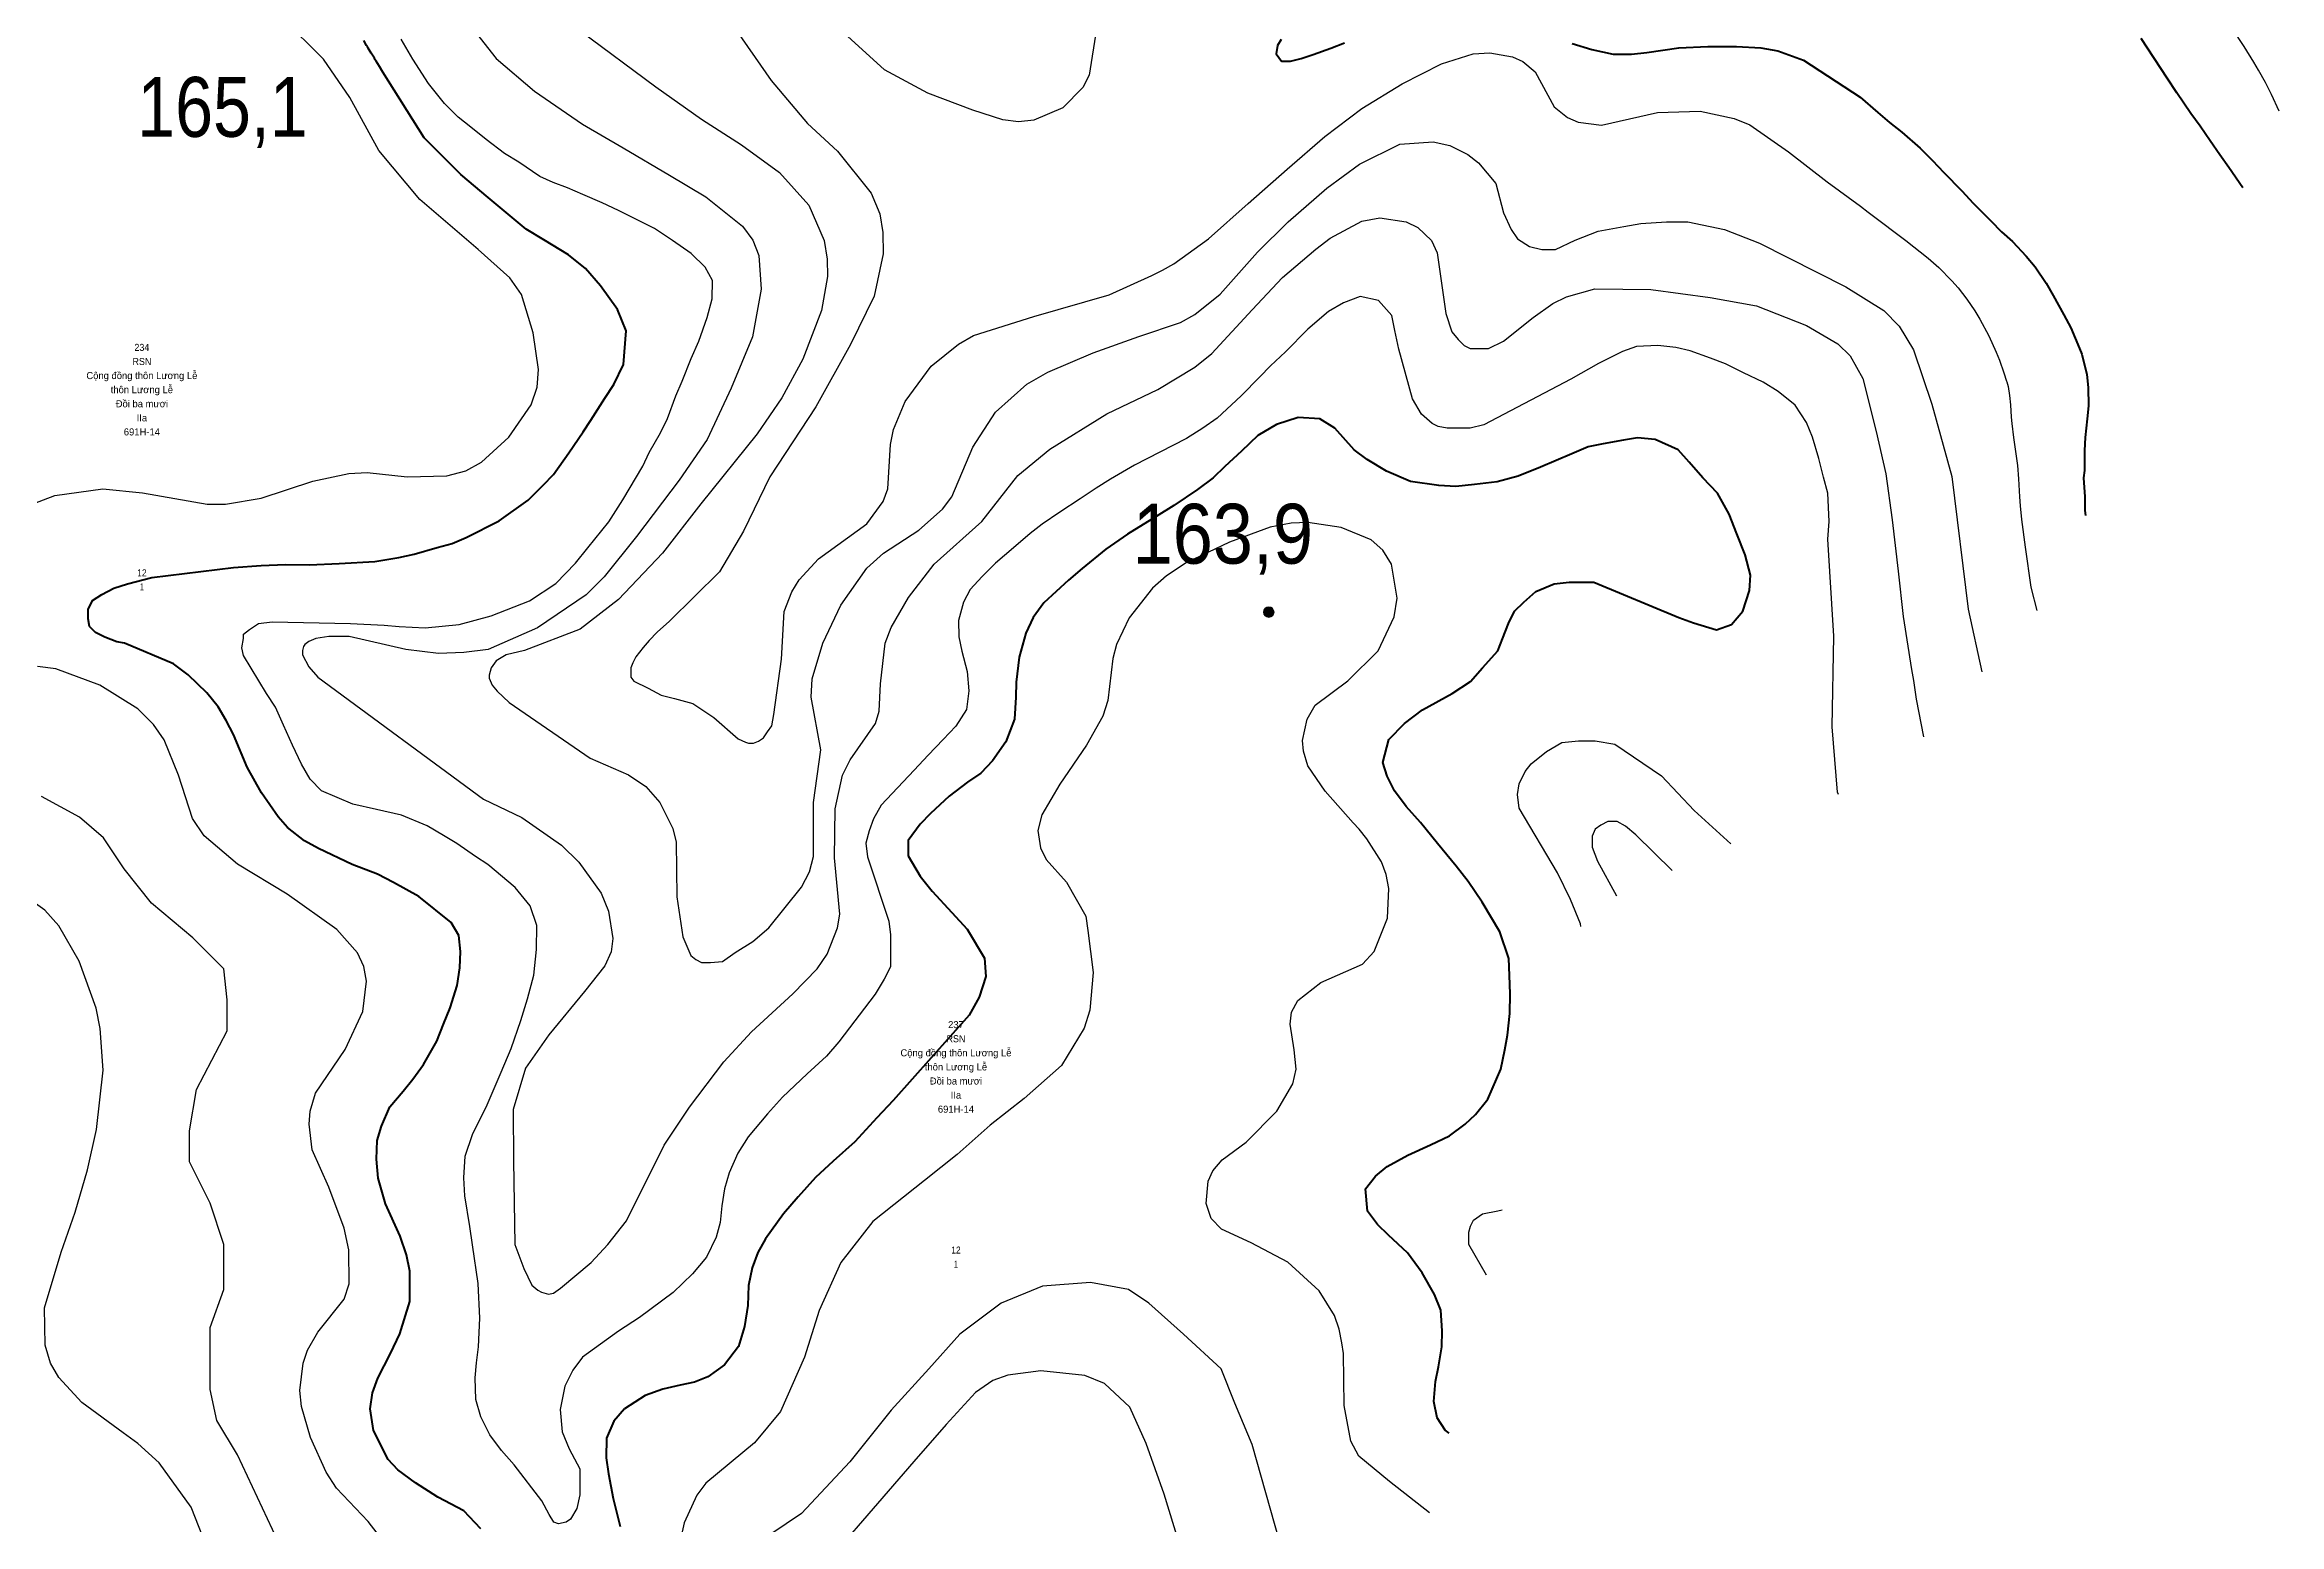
# Model space of a CAD drawing. Header units: metres. Extents: x 549268 to 556659, y 1838059 to 1844558.
# Drawn here: x 555559 to 556193, y 1839354 to 1839774 of the extents above; entities that cross this region are included whole.
import ezdxf
from ezdxf.enums import TextEntityAlignment as Align

# ---------------------------------------------------------------- set-up
doc = ezdxf.new("R2010")
doc.units = ezdxf.units.M
doc.header["$LTSCALE"] = 0.8
for name, color, linetype, lineweight in [('1', 7, 'Continuous', 25), ('2', 7, 'Continuous', 53), ('5', 7, 'Continuous', 13)]:
    doc.layers.add(name, color=color, linetype=linetype, lineweight=lineweight)
doc.layers.add('15', color=7, linetype='Continuous')

msp = doc.modelspace()

# ---------------------------------------------------------------- hatches: boundary and pattern name
at = {"layer": '5'}
msp.add_hatch(color=256, dxfattribs=at).paths.add_polyline_path([(555908.12, 1839613.04, 1), (555905.12, 1839613.04, 1)])

# ---------------------------------------------------------------- linework, layer by layer
at = {"layer": '1'}
for points in [[(555555.61, 1839643.69), (555562.04, 1839646.11), (555575.65, 1839648.03), (555586.96, 1839646.87), (555605.29, 1839643.65), (555610.46, 1839643.66), (555620.67, 1839645.35), (555635.28, 1839650.22), (555645.54, 1839652.4), (555650.72, 1839652.63), (555662.03, 1839651.47), (555673.37, 1839651.68), (555678.69, 1839653.17), (555683.17, 1839655.61), (555690.94, 1839662.73), (555697.28, 1839671.88), (555698.99, 1839676.92), (555699.37, 1839681.95), (555697.86, 1839692.36), (555694.55, 1839703.21), (555691.2, 1839707.94), (555682.18, 1839715.96), (555665.69, 1839730.21), (555654.07, 1839744.09), (555645.83, 1839759.09), (555638.33, 1839769.97), (555626.51, 1839781.71)], [(555677.58, 1839782.55), (555687.29, 1839770.17), (555698.22, 1839760.91), (555711.85, 1839751.51), (555723.35, 1839744.85), (555736.51, 1839737.11), (555746.82, 1839730.88), (555757.23, 1839722.55), (555760.21, 1839718.63), (555761.88, 1839714.31), (555762.59, 1839704.74), (555760.12, 1839691.16), (555754.08, 1839676.63), (555747.21, 1839662), (555739.27, 1839650.51), (555727.17, 1839634.46), (555718.02, 1839623.07), (555712.89, 1839617.92), (555699.06, 1839608.54), (555685.02, 1839602.38), (555678.12, 1839601.52), (555670.93, 1839601.23), (555661.73, 1839602.38), (555645.63, 1839606.13), (555639.88, 1839606.13), (555636.14, 1839605.56), (555634.13, 1839604.69), (555632.98, 1839603.83), (555632.69, 1839603.25), (555632.4, 1839602.1), (555632.4, 1839600.94), (555634.13, 1839597.48), (555636.71, 1839594.6), (555683.74, 1839559.89), (555694.64, 1839554.72), (555705.85, 1839546.84), (555710.76, 1839542.06), (555717.09, 1839533.21), (555719.23, 1839528.14), (555720.47, 1839520.37), (555719.94, 1839516.61), (555718.14, 1839512.56), (555712.41, 1839505.3), (555702.3, 1839493.01), (555695.7, 1839483.51), (555692.18, 1839471.79), (555692.24, 1839457.22), (555692.67, 1839433.46), (555695.2, 1839426.72), (555697.44, 1839421.94), (555699.12, 1839420.53), (555700.24, 1839419.97), (555702.2, 1839419.41), (555703.6, 1839419.69), (555705.57, 1839421.1), (555714.26, 1839428.4), (555719.02, 1839433.46), (555724.35, 1839440.21), (555735.05, 1839461.66), (555742.21, 1839472.5), (555751.98, 1839485.33), (555759.81, 1839493.83), (555771.5, 1839504.61), (555778.47, 1839511.78), (555781.3, 1839515.88), (555784.24, 1839523.35), (555784.85, 1839527.31), (555783.37, 1839543.28), (555783.54, 1839557.17), (555785.68, 1839566.72), (555787.81, 1839571.08), (555795.02, 1839581.36), (555796.01, 1839584.94)], [(555711.03, 1839778.22), (555732.62, 1839762.15), (555745.66, 1839752.98), (555756.93, 1839745.73), (555767.71, 1839737.86), (555776.09, 1839728.59), (555780.44, 1839718.57), (555781.33, 1839713.18), (555781.35, 1839708.31), (555779.67, 1839698.7), (555774.41, 1839684.82), (555768.4, 1839673.82), (555761.38, 1839663.61), (555745.45, 1839643.74), (555734.54, 1839629.8), (555722.09, 1839616.59), (555711.2, 1839608.15), (555695.38, 1839602.1), (555690.2, 1839600.94), (555687.32, 1839599.21), (555685.89, 1839597.19), (555685.31, 1839595.17), (555685.31, 1839594.31), (555686.17, 1839592.29), (555687.61, 1839590.56), (555691.06, 1839587.39), (555714.03, 1839571.56), (555724.94, 1839566.85), (555729.77, 1839563.48), (555733.82, 1839558.94), (555737.47, 1839551.63), (555738.39, 1839547.73), (555738.58, 1839532.17), (555740.32, 1839520.88), (555742.56, 1839515.54), (555743.97, 1839514.42), (555745.65, 1839513.57), (555748.17, 1839513.57), (555751.53, 1839513.85), (555755.18, 1839516.38), (555760.22, 1839519.47), (555764.71, 1839523.41), (555774, 1839534.93), (555776.23, 1839539.31), (555777.39, 1839543.65), (555777.36, 1839553.18), (555777.45, 1839558.95), (555779.48, 1839573.9), (555776.7, 1839588.88), (555777, 1839594.07), (555780.1, 1839604.25), (555785.14, 1839615), (555792.56, 1839625.48), (555797.24, 1839629.78), (555807.28, 1839636.27), (555814.06, 1839642.22), (555816.7, 1839645.8), (555822.64, 1839659.9), (555829.05, 1839669.81), (555837.95, 1839677.72), (555843.94, 1839681.19), (555856.78, 1839686.59), (555869.71, 1839691.28), (555881.58, 1839695.27), (555885.63, 1839697.49), (555892.87, 1839703.31), (555903.44, 1839715.24), (555912.12, 1839723.84), (555923.09, 1839733.4), (555932.39, 1839740.23), (555943.8, 1839745.87), (555953.32, 1839746.55), (555957.99, 1839745.46), (555963.1, 1839742.9), (555966.13, 1839740.55), (555971.07, 1839734.73), (555973.3, 1839726.39), (555975.46, 1839721.63), (555977.19, 1839719.03), (555980.65, 1839716.86), (555984.11, 1839715.99), (555988, 1839715.99), (555993.61, 1839718.59), (556000.09, 1839721.19), (556007.44, 1839722.49), (556012.19, 1839723.36), (556019.54, 1839723.79), (556025.59, 1839723.79), (556035.96, 1839721.63), (556045.9, 1839717.73), (556070.41, 1839705.35), (556081.24, 1839698.7), (556085.59, 1839694.22), (556089.65, 1839687.46), (556094.86, 1839672.09), (556100.52, 1839651.49), (556105.16, 1839613.9), (556109.01, 1839596.07)], [(555754.13, 1839780.09), (555765.37, 1839763.96), (555775.74, 1839751.73), (555784.25, 1839743.9), (555793.78, 1839731.93), (555796.26, 1839726.11), (555797.13, 1839720.83), (555797.19, 1839714.72), (555794.6, 1839702.72), (555787.91, 1839688.96), (555778.1, 1839671.32), (555764.98, 1839651.42), (555757.49, 1839636.05), (555750.75, 1839624.42), (555736.5, 1839610.46), (555733.05, 1839607.29), (555730.75, 1839604.98), (555729.02, 1839602.96), (555727.01, 1839600.37), (555726.14, 1839598.64), (555725.57, 1839597.19), (555725.57, 1839595.75), (555725.57, 1839594.6), (555726.43, 1839593.44), (555730.46, 1839591.43), (555734.2, 1839589.41), (555737.93, 1839588.54), (555743.11, 1839587.1), (555749.15, 1839583.06), (555756.05, 1839577.01), (555758.06, 1839576.14), (555758.93, 1839575.85), (555760.36, 1839575.85), (555761.8, 1839576.43), (555763.24, 1839577.3), (555764.39, 1839579.03), (555765.54, 1839580.76), (555766.12, 1839583.93), (555768.36, 1839599.67), (555769.11, 1839613.17), (555771.24, 1839618.76), (555773.36, 1839622.22), (555778.85, 1839628.17), (555792.53, 1839638.09), (555797.21, 1839644.42), (555798.53, 1839648.06), (555799.28, 1839660.62), (555800.09, 1839664.84), (555803.4, 1839672.81), (555810.8, 1839682.85), (555818.53, 1839689.12), (555822.86, 1839691.54), (555839.96, 1839696.97), (555861.3, 1839703.12), (555873.42, 1839708.58), (555876.42, 1839710.1), (555879.66, 1839711.93), (555889.48, 1839718.99), (555900.81, 1839729.02), (555911.89, 1839738.74), (555922.52, 1839748.06), (555933.02, 1839755.96), (555944.47, 1839762.98), (555955.63, 1839768.71), (555964.62, 1839771.52), (555969.4, 1839771.84), (555975.8, 1839770.67), (555978.71, 1839769.34), (555982.23, 1839766.37), (555987.68, 1839756.44), (555991.38, 1839753.44), (555994.44, 1839752.16), (556001.1, 1839751.25), (556016.93, 1839754.89)], [(555857.7, 1839778.61), (555855.67, 1839765.42), (555853.89, 1839761.95), (555848.14, 1839756.18), (555839.92, 1839752.66), (555835.56, 1839752.25), (555831.18, 1839752.78), (555822.6, 1839755.49), (555809.9, 1839760.31), (555797.6, 1839766.96), (555785.98, 1839777.46)], [(556193.46, 1839755.22), (556191.28, 1839759.93), (556189.5, 1839763.39), (556187.59, 1839766.84), (556186.25, 1839769.11), (556183.45, 1839773.57), (556182, 1839775.88), (556181.69, 1839776.36), (556180.91, 1839777.59), (556179.36, 1839780.05)], [(555615.57, 1839600.72), (555615.14, 1839602.89), (555615.57, 1839605.49), (555615.57, 1839606.79), (555617.3, 1839608.09), (555619.89, 1839609.82), (555623.78, 1839610.26), (555645.97, 1839609.79), (555655.5, 1839609.28), (555659.79, 1839608.91), (555667.19, 1839608.59), (555676.85, 1839609.51), (555685.92, 1839611.93), (555696.77, 1839616.24), (555704.3, 1839621.17), (555709.89, 1839626.89), (555713.38, 1839631.23), (555719.35, 1839638.69), (555723.33, 1839644.93), (555728.93, 1839654.46), (555730.77, 1839658.35), (555733.97, 1839663.94), (555735.93, 1839667.97), (555738.33, 1839674.47), (555740.13, 1839678.63), (555742.69, 1839685), (555744.83, 1839689.9), (555747.2, 1839696.67), (555748.6, 1839701.92), (555748.73, 1839707.18), (555746.62, 1839710.91), (555742.65, 1839714.85), (555737.43, 1839718.53), (555732.24, 1839721.92), (555727.9, 1839724.13), (555722.06, 1839727.02), (555717.43, 1839729.2), (555711.93, 1839731.56), (555707.61, 1839733.49), (555703.48, 1839735.02), (555699.76, 1839736.73), (555693.79, 1839740.74), (555689.69, 1839743.26), (555684.45, 1839747.21), (555680.1, 1839750.7), (555676.53, 1839753.56), (555672.71, 1839757.38), (555668.12, 1839763.1), (555663.68, 1839769.97), (555660.36, 1839775.69)], [(556016.93, 1839754.89), (556029.11, 1839755.25), (556038.69, 1839753.19), (556043.16, 1839751.32), (556054.12, 1839743.68), (556065.17, 1839735.21), (556074.6, 1839728.23), (556076.8, 1839726.6), (556077.55, 1839726.04), (556087.5, 1839718.52), (556093.79, 1839713.52), (556096.8, 1839710.86), (556100.53, 1839707.06), (556102.28, 1839705.05), (556104.73, 1839701.9), (556107.02, 1839698.53), (556108.43, 1839696.21), (556110.99, 1839691.44), (556113.09, 1839686.86), (556114.03, 1839684.51), (556115.3, 1839680.93), (556116.07, 1839678.6), (556116.14, 1839678.37), (556116.47, 1839677.1), (556116.92, 1839674.52), (556117.16, 1839671.9), (556117.37, 1839668.38), (556117.5, 1839666.62), (556117.97, 1839662.61), (556118.77, 1839657.29), (556119.11, 1839654.62), (556119.44, 1839650.83), (556119.75, 1839645.75), (556119.93, 1839643.22), (556120.3, 1839639.3), (556121.3, 1839631.5), (556122.98, 1839620.1), (556123.02, 1839619.9), (556123.07, 1839619.71), (556124.63, 1839613.49)], [(555796.01, 1839584.94), (555796.46, 1839592.7), (555797.74, 1839604.17), (555799.42, 1839608.69), (555804.37, 1839617.21), (555811.68, 1839626.65), (555825.21, 1839638.76), (555835.38, 1839651.77), (555844.46, 1839659.28), (555860.62, 1839669.27), (555875.14, 1839676.25), (555885.66, 1839682.6), (555890.43, 1839686.43), (555901.94, 1839698.88), (555910.55, 1839708.04), (555920, 1839716.02), (555924.04, 1839719.16), (555933.05, 1839723.98), (555938.12, 1839724.95), (555945.6, 1839723.8), (555948.98, 1839722.17), (555952.85, 1839718.51), (555954.42, 1839715.04), (555956.88, 1839697.79), (555958.61, 1839692.59), (555960.34, 1839690.43), (555962.07, 1839688.69), (555963.8, 1839687.83), (555966.82, 1839687.83), (555968.98, 1839687.83), (555973.3, 1839689.99), (555981.72, 1839696.65), (555987.23, 1839700.61), (555991.09, 1839702.54), (555999.22, 1839704.8), (556015.1, 1839704.57), (556031.91, 1839702.32), (556045.05, 1839699.95), (556059.25, 1839694.44), (556068.11, 1839689.18), (556071.67, 1839685.76), (556075.25, 1839679.37), (556079, 1839664.34), (556081.76, 1839652.25), (556083.56, 1839639.21), (556085.23, 1839624.68), (556086.65, 1839611.79), (556089.09, 1839596.69), (556089.6, 1839593.57), (556090.39, 1839588.3), (556092.44, 1839577.58)], [(556068.3, 1839561.21), (556068.08, 1839561.9), (556066.53, 1839580.44), (556067.05, 1839606.18), (556065.29, 1839633.73), (556065.73, 1839638.74), (556065.27, 1839646.75), (556064.06, 1839651.29), (556062.76, 1839656.67), (556060.96, 1839662.7), (556059.22, 1839666.89), (556056, 1839671.77), (556051.18, 1839675.63), (556046.93, 1839678.27), (556041.4, 1839680.92), (556036.31, 1839683.47), (556032.02, 1839685.12), (556026.27, 1839687.18), (556022.2, 1839688.14), (556017.05, 1839688.71), (556010.99, 1839688.46), (556007.04, 1839687.04), (556000.2, 1839683.59), (555992.34, 1839679.19), (555967.69, 1839666.16), (555963.8, 1839665.29), (555960.34, 1839665.29), (555957.31, 1839665.29), (555954.72, 1839665.73), (555952.99, 1839666.59), (555949.97, 1839669.19), (555947.38, 1839673.53), (555943.56, 1839687.68), (555942.42, 1839692.93), (555941.52, 1839697.22), (555937.8, 1839701.48), (555932.58, 1839702.6), (555927.82, 1839700.8), (555923.56, 1839698.35), (555917.75, 1839693.32), (555911.37, 1839686.96), (555907.14, 1839682.95), (555904.1, 1839679.78), (555898.75, 1839674.38), (555891.94, 1839668.11), (555887.87, 1839665.26), (555883.24, 1839662.34), (555875.74, 1839658.4), (555868.5, 1839654.77), (555861.72, 1839650.77), (555857.62, 1839648.19), (555853.14, 1839645.15), (555847.33, 1839641.39), (555842.33, 1839638.01), (555838.94, 1839635.37), (555834.15, 1839631.31), (555829.11, 1839626.93)], [(555952.24, 1839357.28), (555940.92, 1839366.21), (555932.15, 1839373.36), (555929.91, 1839377.69), (555928.04, 1839387.76), (555927.81, 1839402.58), (555927.41, 1839405.54), (555926.63, 1839409.45), (555925.25, 1839413.29), (555920.95, 1839420.31), (555912.07, 1839428.43), (555901.65, 1839434), (555893.25, 1839437.88), (555890.25, 1839440.87), (555888.83, 1839445.13), (555889.44, 1839451.5), (555890.72, 1839454.37), (555893.4, 1839457.56), (555900.18, 1839462.55), (555908.88, 1839471.36), (555913.48, 1839479.06), (555914.42, 1839483.31), (555913.88, 1839488.79), (555912.68, 1839496.05), (555913.06, 1839499.41), (555914.87, 1839502.76), (555921.45, 1839507.83), (555933.26, 1839513.12), (555936.54, 1839516.63), (555940.3, 1839526.15), (555940.68, 1839534.57), (555939.91, 1839538.58), (555938.64, 1839542.09), (555934.46, 1839548.62), (555932.26, 1839551.39), (555930.59, 1839553.23), (555922.6, 1839562.16), (555917.74, 1839569.42), (555916.44, 1839573.52), (555916.23, 1839576.57), (555917.52, 1839582.64), (555919.84, 1839586.57), (555929.08, 1839593.54), (555937.67, 1839602.05), (555942.26, 1839611.66), (555943.09, 1839617.01), (555941.46, 1839626.61), (555939, 1839630.63), (555935.66, 1839633.51), (555927.22, 1839637.04), (555917.71, 1839638.44), (555913.01, 1839638.25), (555907.07, 1839637.11), (555895.48, 1839632.92), (555883.17, 1839627.05), (555877.58, 1839623.31), (555873.61, 1839619.79), (555867.01, 1839611.38), (555863.39, 1839603.85), (555862.34, 1839599.83), (555860.96, 1839587.93), (555859.5, 1839583.49), (555854.86, 1839575.23), (555847.3, 1839564.2), (555842.24, 1839555.49), (555841.11, 1839551.06)], [(555829.11, 1839626.93), (555825.29, 1839623.11), (555821.87, 1839619.48), (555820, 1839615.87), (555818.6, 1839610.62), (555818.69, 1839605.96), (555819.55, 1839601.96), (555821.04, 1839596.17), (555821.5, 1839590.71), (555820.82, 1839585.39), (555817.8, 1839580.67), (555814.25, 1839576.89), (555809.93, 1839572.45), (555806.01, 1839568.19), (555796.62, 1839558.25), (555794.46, 1839554.35), (555793.17, 1839550.89), (555792.3, 1839547.42), (555792.74, 1839543.52), (555798.79, 1839525.32), (555799.22, 1839521.42), (555799.22, 1839518.39), (555799.22, 1839514.49), (555799.22, 1839512.32), (555797.49, 1839508.85), (555794.9, 1839504.52), (555784.6, 1839491.05), (555781.09, 1839486.98), (555775.56, 1839481.98), (555768.65, 1839475.28), (555764.36, 1839470.56), (555758.86, 1839464.01), (555755.96, 1839459.44), (555753.47, 1839453.79), (555752.13, 1839449.25), (555751.38, 1839444.5), (555750.91, 1839439.78), (555749.82, 1839435.55), (555747.05, 1839429.87), (555743.04, 1839425.18), (555737.54, 1839419.9), (555727.99, 1839412.76), (555722.06, 1839408.85), (555711.83, 1839401.5), (555709.12, 1839397.8), (555706.79, 1839393.3), (555705.54, 1839386.65), (555706.09, 1839380.34), (555708.05, 1839375.46), (555711.06, 1839369.8), (555711.06, 1839365.47), (555711.06, 1839362.44), (555710.2, 1839358.54), (555708.47, 1839355.5), (555707.18, 1839354.64), (555705.01, 1839354.2), (555703.72, 1839354.64), (555702.42, 1839356.8), (555700.26, 1839360.7), (555692.42, 1839370.91), (555688.85, 1839375.04), (555685.53, 1839379.49), (555682.98, 1839384.59), (555681.59, 1839389.53), (555681.34, 1839395.59), (555681.72, 1839399.87), (555682.34, 1839404.47), (555682.72, 1839412.58), (555682.2, 1839422.43), (555680.57, 1839433.43), (555679.85, 1839438.59), (555678.46, 1839447.35), (555678.19, 1839452.42), (555678.5, 1839458.54), (555680.65, 1839464.72), (555684.82, 1839473.11), (555688.74, 1839482.45), (555691.55, 1839489.13), (555694.35, 1839497.09), (555696.22, 1839503.24), (555698.02, 1839509.95), (555698.78, 1839517.25), (555698.87, 1839524.05), (555696.98, 1839529.65), (555692.73, 1839534.84), (555684.94, 1839541.34), (555681.43, 1839543.64), (555676.21, 1839547.31), (555672.42, 1839549.58), (555667.73, 1839552.32), (555660.46, 1839555.34), (555653.35, 1839556.96), (555646.67, 1839558.49), (555637.76, 1839562.32), (555634.56, 1839565.64), (555632.11, 1839569.9), (555629.53, 1839575.28), (555626.93, 1839580.94), (555624.66, 1839586.06), (555622.12, 1839589.89), (555615.57, 1839600.72)], [(555658.62, 1839344.96), (555651.02, 1839354.88), (555642.04, 1839364.36), (555639.08, 1839368.81), (555634.66, 1839378.69), (555632.12, 1839387.54), (555631.63, 1839392.08), (555632.53, 1839399.81), (555633.81, 1839403.53), (555636.74, 1839408.64), (555644.2, 1839417.96), (555645.6, 1839422.31), (555645.48, 1839431.97), (555644.2, 1839438.17), (555639.84, 1839449.74), (555635.13, 1839460.41), (555634.21, 1839467.65), (555634.53, 1839471.3), (555636.04, 1839476.5), (555644.44, 1839488.89), (555649.48, 1839499.64), (555650.53, 1839508.26), (555649.77, 1839512.41), (555647.94, 1839516.26), (555642.11, 1839522.88), (555627.98, 1839532.93), (555613.88, 1839541.42), (555604.48, 1839549.48), (555601.12, 1839554.45), (555597.21, 1839566.76), (555593.1, 1839576.74), (555590.11, 1839581.12), (555585.67, 1839585.54), (555574.86, 1839592.32), (555562.32, 1839596.9), (555557.16, 1839597.58)], [(555995.22, 1839523.74), (555995.15, 1839524.54), (555992.26, 1839531.44), (555988.6, 1839538.96), (555977.68, 1839557.38), (555977.25, 1839561.28), (555977.68, 1839564.31), (555979.41, 1839567.78), (555981.14, 1839569.95), (555985.46, 1839573.41), (555989.78, 1839576.02), (555994.53, 1839576.45), (555999.29, 1839576.45), (556004.9, 1839575.58), (556018.12, 1839566.54), (556027.39, 1839556.75), (556037.77, 1839547.27)], [(555629.56, 1839340.45), (555613.94, 1839373.74), (555608.08, 1839383.53), (555606.13, 1839392.34), (555606.13, 1839402.13), (555606.13, 1839409.96), (555610.03, 1839420.73), (555610.03, 1839433.45), (555606.13, 1839445.2), (555600.27, 1839456.95), (555600.27, 1839465.76), (555602.23, 1839477.5), (555611, 1839494.15), (555611, 1839502.96), (555610.03, 1839511.77), (555601.24, 1839520.58), (555589.53, 1839530.37), (555581.72, 1839540.16), (555575.86, 1839548.97), (555569.03, 1839554.84), (555558.29, 1839560.71)], [(555841.11, 1839551.06), (555841.82, 1839546.07), (555843.47, 1839542.81), (555849.24, 1839536.39), (555854.7, 1839526.66), (555855.28, 1839522.62), (555856.74, 1839510.75), (555855.8, 1839500.05), (555854.24, 1839494.91), (555847.77, 1839484.29), (555837.2, 1839474.91), (555827.56, 1839467.34), (555818.14, 1839459.08), (555808.9, 1839451.69), (555794.2, 1839440.02), (555785.15, 1839428.41), (555779.01, 1839414.71), (555774.81, 1839401.51), (555768.02, 1839386.04), (555760.65, 1839377.16), (555746.82, 1839365.72), (555744.32, 1839362.29), (555740.72, 1839354.46), (555738.07, 1839342.47)], [(556021.17, 1839539.7), (556010.8, 1839549.84), (556007.93, 1839552.28), (556005.5, 1839553.6), (556002.85, 1839553.6), (556000.87, 1839552.5), (555999.32, 1839551.39), (555998.44, 1839549.4), (555998.44, 1839546.3), (555999.98, 1839542.31), (556005.33, 1839532.47)], [(555605.09, 1839347.83), (555600.75, 1839358.95), (555591.72, 1839371.55), (555585.6, 1839376.96), (555581.44, 1839380.04), (555569.73, 1839388.65), (555563.19, 1839395.7), (555560.85, 1839399.84), (555559.3, 1839404.87), (555559.13, 1839415.51), (555563.89, 1839431.32), (555567.88, 1839442.65), (555571.37, 1839454.65), (555573.92, 1839466.11), (555575.74, 1839483.01), (555574.97, 1839494.83), (555573.8, 1839500.63), (555568.93, 1839513.96), (555563.16, 1839523.94), (555559.2, 1839528.4), (555549.43, 1839535.45)], [(555968.44, 1839424.74), (555963.42, 1839433.5), (555963.42, 1839436.97), (555963.85, 1839438.7), (555964.72, 1839440.44), (555967.31, 1839442.17), (555971.63, 1839443.04), (555972.84, 1839443.33)], [(555882.39, 1839408), (555872.63, 1839416.81), (555866.77, 1839420.73), (555856.03, 1839422.68), (555842.36, 1839421.7), (555830.65, 1839416.81), (555818.94, 1839408), (555810.15, 1839398.21), (555799.41, 1839386.46), (555787.7, 1839371.78), (555774.03, 1839357.09), (555765.25, 1839351.22)], [(555935.36, 1839310.02), (555932.17, 1839316.96), (555919.48, 1839331.64), (555909.72, 1839349.26), (555905.82, 1839362.97), (555901.91, 1839376.67), (555897.03, 1839388.42), (555893.13, 1839398.21), (555882.39, 1839408)], [(555882.64, 1839344.05), (555876.98, 1839362.58), (555871.83, 1839377), (555867.19, 1839387.3), (555859.98, 1839393.99), (555854.44, 1839396.3), (555841.95, 1839397.59), (555832.52, 1839396.43), (555828.26, 1839394.84), (555823.4, 1839391.49), (555815.09, 1839382.41), (555805.9, 1839371.85), (555772.49, 1839333.25)]]:
    msp.add_lwpolyline(points, dxfattribs=at)
at = {"layer": '2'}
for points in [[(555688.18, 1839638.93), (555696.45, 1839644.79), (555700.65, 1839649.08), (555703.57, 1839652.09), (555707.99, 1839658.24), (555712, 1839664.2), (555714.18, 1839667.56), (555718.16, 1839673.8), (555720.71, 1839677.62), (555723.48, 1839683.3), (555724.27, 1839692.87), (555721.76, 1839698.96), (555716.91, 1839705.65), (555712.69, 1839710.56), (555707.88, 1839714.42), (555700.89, 1839718.74), (555695.89, 1839721.73), (555685.08, 1839730.73), (555677.3, 1839737.23), (555666.93, 1839747.63), (555655.16, 1839766.35), (555654.18, 1839767.96), (555653.27, 1839769.44), (555653.02, 1839769.84), (555652.77, 1839770.25), (555651.89, 1839771.7), (555651.04, 1839773.13), (555650.8, 1839773.52), (555650.57, 1839773.91), (555649.74, 1839775.29)], [(555910.14, 1839775.6), (555909.11, 1839773.91), (555908.72, 1839771.54), (555910.25, 1839769.47), (555912.77, 1839769.47), (555915.85, 1839770.18), (555919.26, 1839771.31), (555924.27, 1839773.16), (555928.11, 1839774.61)], [(555992.75, 1839774.5), (555998.37, 1839772.76), (556004.42, 1839771.46), (556009.6, 1839771.46)], [(556009.6, 1839771.46), (556013.92, 1839771.9), (556023, 1839773.2), (556031.21, 1839773.63), (556039.42, 1839773.63), (556046.33, 1839773.2), (556051.09, 1839772.33), (556058.43, 1839769.73), (556074.51, 1839759.21), (556079.55, 1839754.84), (556082.84, 1839752.04), (556086.31, 1839749.25), (556091.56, 1839744.72), (556095.01, 1839741.28), (556098.27, 1839737.83), (556103.32, 1839732.61), (556106.58, 1839729.16), (556111.6, 1839724.13), (556114.64, 1839721.02), (556117.75, 1839718.2), (556121.65, 1839714.07), (556124.12, 1839711.08), (556127.24, 1839706.4), (556129.3, 1839702.91), (556132.32, 1839697.47), (556134.32, 1839693.69), (556136.72, 1839687.91), (556137.37, 1839686.21), (556138.84, 1839680.51), (556139.25, 1839676.83), (556139.26, 1839671.63), (556138.93, 1839667.87), (556138.4, 1839662.6), (556138.15, 1839658.94), (556138.13, 1839653.26), (556137.84, 1839651.15), (556138.24, 1839645.8), (556138.3, 1839641.89), (556138.49, 1839640.41)], [(556183.06, 1839733.5), (556179.17, 1839739.21), (556176.54, 1839742.83), (556173.87, 1839746.82), (556170.99, 1839750.97), (556168.36, 1839754.58), (556164.36, 1839760.47), (556161.66, 1839764.64), (556154.28, 1839775.92)], [(556043.34, 1839623.53), (556041.86, 1839629.31), (556039.5, 1839635.28), (556037.33, 1839640.84), (556033.98, 1839646.84), (556029.82, 1839651.19), (556025.94, 1839655.58), (556022.87, 1839659.06), (556016.31, 1839662.02), (556011.31, 1839662.46), (556007.27, 1839661.87), (556001.58, 1839660.82), (555997.29, 1839659.92), (555992.69, 1839658), (555983.77, 1839654.18), (555977.4, 1839651.64), (555971.5, 1839650), (555965.07, 1839649.29), (555959.75, 1839648.7), (555954.91, 1839649.01), (555946.86, 1839650.11), (555940.03, 1839653.03), (555934.56, 1839656.39), (555930.86, 1839659.1), (555925.37, 1839665.29), (555921.12, 1839667.93), (555914.99, 1839668.25), (555908.84, 1839666.3), (555903.53, 1839663.16), (555898.92, 1839658.69), (555894.17, 1839654.34), (555890.84, 1839651.15), (555886.39, 1839647.83), (555879.68, 1839643.26), (555874.64, 1839640.16), (555866.56, 1839635.16), (555860.37, 1839630.94), (555853.63, 1839625.39), (555849.74, 1839622.13), (555842.81, 1839615.7), (555839.73, 1839611.54), (555837.67, 1839607.07), (555835.74, 1839600.2), (555834.96, 1839593.18), (555834.86, 1839588.92), (555834.42, 1839582.65), (555832.02, 1839576.16), (555828.23, 1839570.78), (555824.93, 1839567.31), (555821.11, 1839564.76), (555815.89, 1839560.79), (555810.63, 1839555.82), (555807.71, 1839552.81), (555804.26, 1839548.18), (555804.32, 1839543.8), (555807.64, 1839538.08), (555811.08, 1839533.79), (555816.7, 1839527.76), (555821.05, 1839523), (555825.92, 1839514.77), (555826.35, 1839509.58), (555824.45, 1839503.71), (555821.62, 1839498.58), (555800.03, 1839474.35), (555795.34, 1839469.45)], [(555652.23, 1839391.38), (555653.75, 1839395.51), (555657.36, 1839402.57), (555660.01, 1839408.09), (555662.81, 1839417.32), (555662.85, 1839425.96), (555661.92, 1839430.53), (555660.06, 1839435.84), (555655.93, 1839445.01), (555653.86, 1839452.28), (555653.4, 1839457.75), (555653.53, 1839463), (555654.77, 1839467.1), (555657.14, 1839472.6), (555660.9, 1839476.98), (555663.64, 1839480.39), (555666.72, 1839484.55), (555670.51, 1839491.2), (555672.38, 1839496.08), (555674.28, 1839500.67), (555676.27, 1839506.98), (555676.99, 1839512.01), (555677.18, 1839516.7), (555676.69, 1839521.18), (555674.58, 1839524.91), (555665.42, 1839532.25), (555658.18, 1839536.26), (555653.68, 1839538.6), (555646.44, 1839541.34), (555636.87, 1839545.94), (555632.96, 1839548.06), (555628.15, 1839551.92), (555625.42, 1839554.87), (555620.7, 1839561.71), (555616.63, 1839569.04), (555612.79, 1839578.24), (555610.65, 1839582.25), (555608.38, 1839586.11), (555605.25, 1839590.15), (555599.88, 1839595.22), (555595.72, 1839598.3), (555581.86, 1839604.19), (555579.7, 1839604.62), (555576.25, 1839605.92), (555573.65, 1839607.22), (555571.92, 1839608.96), (555571.49, 1839611.12), (555571.49, 1839613.72), (555572.79, 1839616.32), (555575.38, 1839618.06), (555578.84, 1839619.79), (555582.73, 1839621.09), (555589.64, 1839622.82), (555612.79, 1839625.66), (555620.66, 1839626.24), (555627.55, 1839626.58), (555634.36, 1839626.48), (555642.81, 1839626.85), (555652.94, 1839627.4), (555659.75, 1839628.57), (555664.03, 1839629.47), (555670.62, 1839631.33), (555674.88, 1839632.51), (555678.8, 1839634.21), (555688.18, 1839638.93)], [(555957.83, 1839379.95), (555956.66, 1839380.74), (555954.43, 1839384.31), (555953.5, 1839388.88), (555954, 1839394.6), (555954.81, 1839398.79), (555955.75, 1839404.42), (555955.81, 1839408.95), (555955.45, 1839414.86), (555953.68, 1839419.33), (555950.17, 1839425.45), (555946.01, 1839431.08), (555940.64, 1839436.15), (555937.48, 1839439.2), (555934.65, 1839442.99), (555934.1, 1839449.3), (555936.96, 1839452.87), (555940.19, 1839455.63), (555946.07, 1839458.83), (555952.53, 1839461.81), (555957.91, 1839464.38), (555962.35, 1839467.7), (555965.31, 1839470.43), (555968.79, 1839474.78), (555972.53, 1839483.26), (555973.62, 1839488.76), (555974.43, 1839492.95), (555975.03, 1839499.1), (555975.12, 1839504.63), (555974.97, 1839509.85), (555974.73, 1839514.64), (555972.18, 1839522.29), (555967.16, 1839530.65), (555963.25, 1839536.59), (555959.8, 1839540.88), (555954.56, 1839547.37), (555949.65, 1839553.34), (555945.62, 1839557.85), (555942.3, 1839562.3), (555940.28, 1839566.46), (555939.01, 1839570.29), (555940.69, 1839576.84), (555945.14, 1839581.43), (555950.24, 1839585.25), (555958.67, 1839589.88), (555963.85, 1839593.35), (555967.31, 1839597.25), (555971.63, 1839602.02), (555972.93, 1839605.48), (555974.66, 1839609.82), (555976.38, 1839613.28), (555978.98, 1839615.88), (555982.43, 1839618.92), (555987.62, 1839621.08), (555991.94, 1839621.52), (555998.85, 1839621.52), (556023.01, 1839611.52), (556027.15, 1839610), (556033.73, 1839608.03), (556037.96, 1839609.49), (556041.22, 1839613.25), (556043.12, 1839619.12), (556043.34, 1839623.53)], [(555795.34, 1839469.45), (555789.15, 1839462.68), (555782.96, 1839457.18), (555777.96, 1839452.53), (555773.04, 1839447.03), (555768.91, 1839442.19), (555763.74, 1839435.11), (555761.63, 1839431.19), (555759.98, 1839426.91), (555758.98, 1839421.84), (555758.76, 1839416.16), (555757.85, 1839410.25), (555756.08, 1839404.54), (555752.13, 1839399.29), (555747.4, 1839395.94), (555743.61, 1839394.39), (555739.6, 1839393.52), (555734.63, 1839392.41), (555729.59, 1839390.58), (555723.78, 1839386.82), (555720.76, 1839383.38), (555718.61, 1839378.47), (555718.52, 1839372.94), (555719.17, 1839368.34), (555720.5, 1839361.41), (555722.51, 1839353.42)], [(555682.96, 1839352.74), (555678.14, 1839357.87), (555670.78, 1839361.73), (555664.39, 1839365.83), (555659.45, 1839369.54), (555656.72, 1839372.49), (555652.56, 1839380.66), (555651.6, 1839386.79), (555652.23, 1839391.38)]]:
    msp.add_lwpolyline(points, dxfattribs=at)
at = {"layer": '5'}
msp.add_circle((555906.62, 1839613.04), 1.5, dxfattribs=at)

# ---------------------------------------------------------------- texts
at = {"layer": '15'}
for s, width, p in [('234', 0.95, (555586.77, 1839687.18)), ('RSN', 0.95, (555586.78, 1839683.18)), ('12', 0.9, (555586.78, 1839623.18)), ('1', 0.75, (555586.77, 1839619.18)), ('RSN', 0.95, (555817.84, 1839490.91)), ('12', 0.9, (555817.84, 1839430.91)), ('1', 0.75, (555817.84, 1839426.91))]:
    msp.add_text(s, height=2, dxfattribs=dict(at, width=width)).set_placement(p, align=Align.CENTER)
for s, p in [('Cộng đồng thôn Lương Lễ', (555586.77, 1839679.18)), ('thôn Lương Lễ', (555586.77, 1839675.18)), ('Đồi ba mươi', (555586.77, 1839671.18)), ('IIa', (555586.77, 1839667.18)), ('691H-14', (555586.77, 1839663.18)), ('237', (555817.84, 1839494.91)), ('Cộng đồng thôn Lương Lễ', (555817.84, 1839486.91)), ('thôn Lương Lễ', (555817.84, 1839482.91)), ('Đồi ba mươi', (555817.84, 1839478.91)), ('691H-14', (555817.84, 1839470.91)), ('IIa', (555817.84, 1839474.91))]:
    msp.add_text(s, height=2, dxfattribs=at).set_placement(p, align=Align.CENTER)
at = {"layer": '5'}
for s, width, p in [('165,1', 0.85, (555585.47, 1839747.96)), ('163,9', 0.9, (555867.99, 1839626.78))]:
    msp.add_text(s, height=17, dxfattribs=dict(at, width=width)).set_placement(p)

doc.saveas('drawing.dxf')
